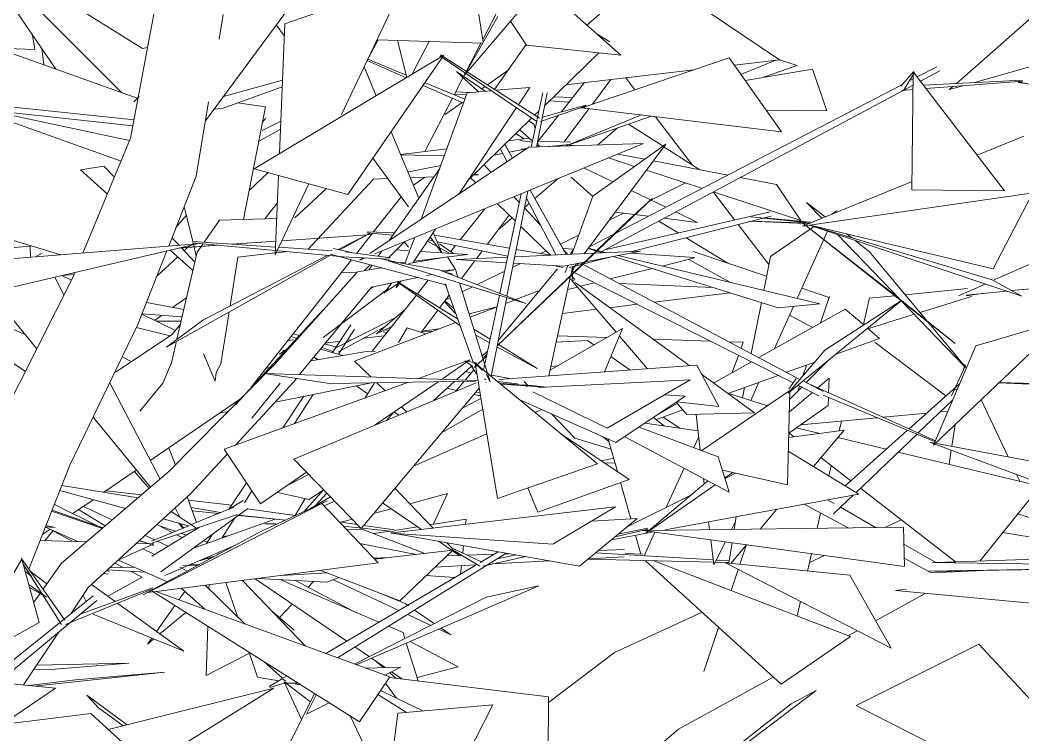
# Model space of a CAD drawing. Header units: millimetres. Extents: x 78096 to 288885, y -20632 to 149556.
# Drawn here: x 252220.1 to 252565.6, y 94054.1 to 94300.4 of the extents above; entities that cross this region are included whole.
import ezdxf

# ---------------------------------------------------------------- set-up
doc = ezdxf.new("R2010")
doc.units = ezdxf.units.MM
doc.layers.add('G-IMPT', color=8, linetype='Continuous', lineweight=9)
doc.layers.add('L-PLNT', color=71, linetype='Continuous', lineweight=9)

# ---------------------------------------------------------------- blocks, each defined once
blk = doc.blocks.new('ZZ-V - Tree Broadleaf 1 - 3dtree rotund SIMPLU-4826059-TOMH A-A')
at = {"layer": 'G-IMPT'}
for p, q in [((26732.3, 94280.49), (26735.47, 94276.36)), ((26742.56, 94267.1), (26755.35, 94250.42)), ((26694.41, 94261.25), (26697.34, 94259.46)), ((26762.45, 94241.16), (26769.82, 94231.55)), ((26743.7, 94231.15), (26750.39, 94227.07)), ((26771.06, 94229.92), (26781.62, 94216.14)), ((26657.46, 94222.15), (26656.03, 94223.85)), ((26753.16, 94225.37), (26767.49, 94216.63)), ((26714.41, 94221.46), (26710.57, 94221.72)), ((26755.51, 94220.69), (26780.83, 94212.1)), ((26859.28, 94210.84), (26886.11, 94222.71)), ((26755.96, 94218.6), (26734.08, 94220.11)), ((26744.84, 94215.64), (26756, 94218.41)), ((26753.87, 94218.02), (26768.44, 94209.98)), ((26634.45, 94213.47), (26639.52, 94213.27)), ((26726.97, 94211.21), (26741.42, 94214.79)), ((26928.1, 94213.3), (26865.25, 94207.16)), ((26712.32, 94207.57), (26715.67, 94208.41)), ((26716.71, 94208.66), (26721.6, 94209.88)), ((26730.04, 94209.58), (26762.36, 94208.27)), ((26792.96, 94207.98), (26802.39, 94204.78)), ((26850.1, 94207.85), (26828.65, 94205.74)), ((26846.93, 94205.38), (26856.11, 94209.44)), ((26863.42, 94206.99), (26849.68, 94205.64)), ((26742.11, 94203.19), (26768.23, 94206.44)), ((26802.53, 94205.18), (26799.46, 94196.03)), ((26816.28, 94204.72), (26814.19, 94195.49)), ((26825.02, 94205.38), (26816.24, 94204.52)), ((26851.47, 94205.18), (26833.73, 94199.64)), ((26855.79, 94206.24), (26849.57, 94205.38)), ((26678.36, 94199.15), (26687.46, 94201.41)), ((26710.51, 94199.26), (26722.26, 94200.72)), ((26726.85, 94201.29), (26736.29, 94202.47)), ((26788.77, 94198.76), (26796.62, 94194.43)), ((26831.74, 94199.02), (26816.12, 94194.15)), ((26662.17, 94193.24), (26667.92, 94193.96)), ((26628.88, 94189.1), (26633.92, 94189.73)), ((26636.4, 94190.04), (26637.8, 94190.21)), ((26641.94, 94190.73), (26649.13, 94191.62)), ((26794.6, 94181.52), (26793.34, 94177.77)), ((26792.17, 94174.26), (26791.58, 94172.51)), ((26806.64, 94162.21), (26805.88, 94158.87)), ((26803.15, 94146.83), (26802.35, 94143.32)), ((26799.46, 94130.54), (26798.26, 94125.28)), ((26821.63, 94125.57), (26827.25, 94128.17)), ((26862.22, 94123.8), (26878.96, 94121.12)), ((26773.79, 94119.39), (26771.6, 94112.85)), ((26796.28, 94116.53), (26794.93, 94110.56)), ((26795.6, 94113.53), (26800.75, 94115.91)), ((26771.01, 94111.1), (26768.59, 94103.87)), ((26818.42, 94093.44), (26835.54, 94102.86)), ((26825.28, 94103.83), (26829.07, 94104.26)), ((26825.28, 94103.83), (26886.77, 94098.04)), ((26792.54, 94100.02), (26791.42, 94095.08)), ((26728.49, 94082.49), (26758.37, 94096.31)), ((26764.33, 94091.15), (26759.22, 94075.9)), ((26809.07, 94088.29), (26812.1, 94089.96)), ((26705.74, 94065.28), (26728.49, 94082.49)), ((26750.47, 94056.02), (26783.15, 94074.01)), ((26730.2, 94038.83), (26750.47, 94056.02))]:
    blk.add_line(p, q, dxfattribs=at)
blk = doc.blocks.new('ZZ-V - Tree Broadleaf 1 - 3dtree rotund SIMPLU-4826034-TOMH A-A')
at = {"layer": 'G-IMPT'}
for p, q in [((26683.18, 94292.75), (26672.34, 94362.52)), ((26642.94, 94340.75), (26587.51, 94265.71)), ((26715.02, 94326.31), (26676.78, 94281.41)), ((26718.96, 94298.66), (26740.14, 94317.1)), ((26785.32, 94286.72), (26740.14, 94317.1)), ((26533.72, 94310.79), (26565.86, 94290.6)), ((26561.73, 94259.74), (26571.51, 94312.24)), ((26614.9, 94299.12), (26656.01, 94313.47)), ((26656.01, 94313.47), (26634.4, 94267.8)), ((26730.61, 94288.32), (26703.3, 94312.55)), ((26527.18, 94306.81), (26558.67, 94275.35)), ((26535.95, 94283.45), (26522.13, 94303.7)), ((26683.04, 94293.7), (26689.11, 94305.44)), ((26876.82, 94305.43), (26846.23, 94278.56)), ((26592.2, 94293.8), (26593.62, 94302.33)), ((26676.78, 94281.41), (26688.21, 94301.65)), ((26692.66, 94300.06), (26698.15, 94291.74)), ((26927.6, 94300.05), (26852.45, 94278.86)), ((26614.72, 94294.79), (26611.88, 94298.7)), ((26614.9, 94299.12), (26613.02, 94254.38)), ((26527.93, 94295.2), (26528.75, 94290.19)), ((26643.75, 94287.56), (26646.98, 94293.6)), ((26646.84, 94293.61), (26646.24, 94292.22)), ((26646.62, 94293.62), (26683.02, 94292.46)), ((26656.86, 94280.57), (26653.68, 94293.39)), ((26664.53, 94293.05), (26658.6, 94281.62)), ((26722.49, 94295.52), (26726.84, 94292.85)), ((26511.75, 94292.09), (26564, 94273.45)), ((26515.58, 94290.72), (26528.75, 94290.19)), ((26567.54, 94290.94), (26565.86, 94290.6)), ((26677.24, 94282.48), (26682.41, 94292.48)), ((26697.99, 94291.98), (26687.15, 94276.45)), ((26730.61, 94288.32), (26698.15, 94291.74)), ((26604.3, 94249.17), (26669.69, 94288.24)), ((26636.6, 94240.32), (26669.69, 94288.24)), ((26643.22, 94286.45), (26656.7, 94280.48)), ((26643.43, 94286.89), (26656.64, 94281.46)), ((26668.3, 94288.09), (26701.71, 94265.46)), ((26668.51, 94288.37), (26702.63, 94266.56)), ((26723.01, 94289.12), (26704.39, 94270.97)), ((26717.14, 94270.14), (26767.98, 94287.4)), ((26785.97, 94261.92), (26767.98, 94287.4)), ((26785.32, 94286.72), (26769.75, 94284.89)), ((26772.03, 94281.66), (26784.07, 94286.57)), ((26791.4, 94284.69), (26785.32, 94286.68)), ((26642.18, 94284.23), (26646.33, 94274.29)), ((26683.89, 94275.87), (26673.95, 94282.61)), ((26681.53, 94275.67), (26673.95, 94282.61)), ((26684.63, 94278.07), (26691.85, 94283.17)), ((26755.73, 94283.24), (26711.67, 94278.07)), ((26773.49, 94279.6), (26796.65, 94283.52)), ((26791.4, 94284.69), (26779.79, 94280.67)), ((26801.56, 94269.17), (26796.65, 94283.52)), ((26831.59, 94282.7), (26827.07, 94277.58)), ((26830.94, 94241.88), (26831.39, 94282.53)), ((26862.88, 94241.5), (26831.39, 94282.53)), ((26839.5, 94284.32), (26832.72, 94280.81)), ((26840.53, 94282.87), (26833.86, 94279.31)), ((26593.68, 94274.07), (26614.08, 94279.68)), ((26673.2, 94274.66), (26676.23, 94280.52)), ((26676.44, 94280.92), (26677.07, 94282.15)), ((26727.19, 94279.89), (26720.81, 94271.38)), ((26831.81, 94282.34), (26828, 94276.16)), ((26831.36, 94280.11), (26830, 94279.4)), ((26869.02, 94279.67), (26834.87, 94278)), ((26869.1, 94279.3), (26835.81, 94276.78)), ((26867.57, 94279.07), (26946.66, 94262.54)), ((26593.29, 94269.96), (26613.99, 94277.36)), ((26662.54, 94277.89), (26676.39, 94271.77)), ((26663.16, 94278.78), (26676.89, 94273.14)), ((26678.44, 94275.41), (26673.71, 94275.64)), ((26677.69, 94275.34), (26686.06, 94276.06)), ((26682.69, 94276.69), (26683.88, 94277.54)), ((26687.56, 94276.19), (26699.31, 94277.2)), ((26699.31, 94277.2), (26695.32, 94271.23)), ((26718.09, 94278.83), (26710.15, 94268.78)), ((26831.34, 94277.96), (26724.05, 94220.65)), ((26827.41, 94278.06), (26728.89, 94226.98)), ((26831.32, 94276.44), (26827.45, 94276.14)), ((26848.46, 94277.74), (26843.81, 94276.42)), ((26845, 94277.47), (26843.81, 94276.42)), ((26867.53, 94278.84), (26870.82, 94278.36)), ((26564.62, 94274.06), (26562.78, 94272.25)), ((26584.32, 94246.58), (26588.6, 94272.24)), ((26677.69, 94275.34), (26661.82, 94231.76)), ((26663.08, 94255.08), (26672.58, 94273.45)), ((26677.42, 94274.61), (26673.32, 94274.9)), ((26705.25, 94275.29), (26701.55, 94256.62)), ((26703.73, 94275.37), (26701.8, 94266.32)), ((26712.78, 94272.11), (26706.05, 94272.59)), ((26714, 94273.66), (26707.47, 94273.98)), ((26520.18, 94270.49), (26562.89, 94265.98)), ((26590.42, 94269.65), (26593.29, 94269.96)), ((26598.6, 94271.86), (26608.17, 94270.49)), ((26600.57, 94231.72), (26608.17, 94270.49)), ((26670.13, 94267.8), (26675.99, 94271.94)), ((26694.66, 94270.23), (26674.76, 94240.39)), ((26702.37, 94269.01), (26701.13, 94267.8)), ((26718.72, 94270.83), (26702.96, 94265.41)), ((26718.55, 94271.12), (26703.6, 94266.96)), ((26719.65, 94269.84), (26711.07, 94258.41)), ((26717.06, 94270.04), (26718.32, 94270.25)), ((26785.97, 94261.92), (26717.14, 94270.14)), ((26801.56, 94269.17), (26780.7, 94269.38)), ((26613.49, 94265.54), (26607, 94262.31)), ((26608.28, 94266.6), (26607.13, 94265.19)), ((26699.95, 94266.65), (26678.01, 94245.26)), ((26700.81, 94264.43), (26698.96, 94265.68)), ((26701.77, 94266.16), (26699.72, 94256.56)), ((26709.32, 94267.73), (26702.17, 94258.7)), ((26711.8, 94257.08), (26737.76, 94267.68)), ((26741.16, 94267.27), (26711.8, 94257.08)), ((26613.37, 94262.78), (26605.82, 94258.51)), ((26651.5, 94261.9), (26661.05, 94239.04)), ((26700.16, 94258.63), (26695.81, 94262.61)), ((26700.81, 94264.43), (26701.08, 94262.96)), ((26729.5, 94263.22), (26722.59, 94257.33)), ((26733.23, 94264.52), (26745.16, 94256.92)), ((26545.3, 94220.11), (26561.73, 94259.74)), ((26699.02, 94259.67), (26691.85, 94258.76)), ((26700.1, 94258.33), (26695.81, 94258.9)), ((26701.93, 94258.52), (26702.27, 94256.7)), ((26701.96, 94258.7), (26713.39, 94258.33)), ((26869.5, 94260.39), (26853.41, 94253.85)), ((26698.94, 94256.54), (26644.12, 94219.94)), ((26738.41, 94257.86), (26645.9, 94219.79)), ((26670.67, 94256.05), (26654.8, 94254.02)), ((26689.1, 94256.08), (26691.48, 94251.55)), ((26690.64, 94257.57), (26693.3, 94252.77)), ((26690.65, 94257.58), (26693.32, 94252.79)), ((26690.66, 94257.59), (26693.32, 94252.79)), ((26698.13, 94256), (26692.18, 94254.84)), ((26698.31, 94256.12), (26696.37, 94255.93)), ((26698.94, 94256.54), (26738.41, 94257.86)), ((26702.79, 94257.29), (26701.62, 94256.99)), ((26712.93, 94257.55), (26704.52, 94256.72)), ((26713.61, 94257.03), (26712.22, 94257.48)), ((26714.73, 94257.07), (26712.98, 94257.4)), ((26746.09, 94257.58), (26718.03, 94219.87)), ((26746.09, 94257.58), (26720.98, 94239.71)), ((26745.45, 94256.73), (26757.85, 94248.83)), ((26657.46, 94235.98), (26645.22, 94252.81)), ((26654.83, 94253.93), (26669.77, 94253.59)), ((26689.97, 94254.42), (26686.76, 94253.8)), ((26735.38, 94249.96), (26726.34, 94252.89)), ((26738.88, 94252.45), (26729.58, 94254.23)), ((26767.48, 94246.99), (26741.85, 94251.88)), ((26552.54, 94250.1), (26544.45, 94248.73)), ((26553.73, 94240.44), (26544.45, 94248.73)), ((26552.54, 94250.1), (26556.15, 94246.28)), ((26604.3, 94249.17), (26636.6, 94240.32)), ((26668.21, 94249.3), (26650.86, 94224.44)), ((26668.56, 94250.27), (26657.46, 94248.12)), ((26683.46, 94250.58), (26685.98, 94247.88)), ((26727.9, 94244.63), (26717.9, 94249.42)), ((26758.37, 94242.5), (26739.44, 94248.64)), ((26574.84, 94222.5), (26584.32, 94246.58)), ((26612.7, 94246.87), (26611.55, 94219.48)), ((26622.89, 94221.49), (26645.38, 94245.56)), ((26645.38, 94245.56), (26650.35, 94245.76)), ((26658.12, 94246.07), (26666.18, 94246.39)), ((26659.18, 94243.52), (26663.14, 94246.27)), ((26678.83, 94246.07), (26680.64, 94244.32)), ((26679.72, 94246.93), (26681.54, 94247.01)), ((26680.19, 94247.4), (26681.54, 94247.01)), ((26709.07, 94245.79), (26701.04, 94238.93)), ((26713.56, 94246.28), (26720.94, 94239.59)), ((26784.27, 94243.78), (26771.8, 94246.16)), ((26830.97, 94244.72), (26793.21, 94229.36)), ((26463.67, 94241.97), (26537.72, 94219.5)), ((26623.15, 94244), (26611.55, 94219.48)), ((26618.27, 94232.21), (26629.24, 94242.33)), ((26698.55, 94241.46), (26691.39, 94205.25)), ((26699.4, 94241.81), (26711.75, 94219.59)), ((26699.42, 94241.81), (26711.76, 94219.59)), ((26699.43, 94241.82), (26711.4, 94220.32)), ((26746.11, 94235.91), (26734.2, 94241.61)), ((26752.95, 94244.26), (26740.92, 94238.39)), ((26792.7, 94231.36), (26762.46, 94241.17)), ((26792.7, 94231.36), (26784.27, 94243.78)), ((26830.94, 94241.88), (26862.88, 94241.5)), ((26858.87, 94214.69), (26873.4, 94242.48)), ((26645.4, 94227.38), (26654.91, 94239.48)), ((26741.4, 94238.87), (26687.99, 94188.12)), ((26696.3, 94240.53), (26688.98, 94206.19)), ((26693.81, 94239.51), (26695.66, 94237.52)), ((26698.07, 94239.01), (26708.35, 94219.43)), ((26713.77, 94219.68), (26720.98, 94239.71)), ((26741.4, 94238.87), (26733.4, 94231.58)), ((26872.06, 94240.8), (26793.21, 94229.36)), ((26794.6, 94237.58), (26799.9, 94232.08)), ((26794.6, 94237.58), (26801.03, 94232.54)), ((26580.21, 94236.14), (26583.12, 94224.07)), ((26607.91, 94231.93), (26612.3, 94237.42)), ((26683.71, 94235.35), (26675.29, 94224.7)), ((26688.05, 94237.14), (26694.29, 94231.09)), ((26697.4, 94235.66), (26702.93, 94229.75)), ((26699.02, 94237.2), (26697.44, 94235.86)), ((26782.07, 94234.37), (26725.16, 94221.25)), ((26739.99, 94232.79), (26728.69, 94234.19)), ((26757, 94230.68), (26749.53, 94234.26)), ((26803.31, 94233.47), (26805.11, 94234.7)), ((26580.92, 94233.22), (26577.35, 94228.87)), ((26592.35, 94231.5), (26587.01, 94223.81)), ((26592.35, 94231.5), (26612.08, 94232.04)), ((26692.14, 94233.18), (26684.57, 94223.1)), ((26688.01, 94188.17), (26733.4, 94231.58)), ((26693.15, 94232.2), (26688.27, 94228.03)), ((26731.58, 94233.83), (26726.62, 94231.41)), ((26782.47, 94232.82), (26734.47, 94220.63)), ((26757, 94230.68), (26745.5, 94232.11)), ((26794.31, 94230.29), (26774.73, 94231.13)), ((26795.83, 94230.42), (26774.78, 94231.13)), ((26794.46, 94230.66), (26775.37, 94232.62)), ((26775.85, 94231.13), (26795.83, 94230.42)), ((26780.03, 94232.2), (26795.97, 94230.77)), ((26643.24, 94227.48), (26652.7, 94227.06)), ((26666.74, 94228.37), (26659.03, 94216.81)), ((26665.98, 94227.24), (26668.93, 94220.19)), ((26696.14, 94229.3), (26706.42, 94219.34)), ((26782.18, 94218.95), (26797.36, 94229.38)), ((26791.37, 94204.48), (26801.88, 94227.61)), ((26824.5, 94206.04), (26793.31, 94230.4)), ((26845.87, 94188.94), (26793.31, 94230.4)), ((26795.8, 94230.42), (26794.53, 94230.46)), ((26795.61, 94229.71), (26868.75, 94205.2)), ((26858.55, 94210.93), (26795.75, 94229.73)), ((26858.87, 94214.69), (26795.85, 94229.74)), ((26575.96, 94225.35), (26578.39, 94222.79)), ((26583.11, 94224.07), (26611.66, 94222.17)), ((26596.6, 94223.17), (26611.75, 94224.23)), ((26596.92, 94223.15), (26611.75, 94224.2)), ((26613.85, 94224.35), (26644.88, 94226.54)), ((26613.86, 94224.37), (26644.88, 94226.54)), ((26633.26, 94221.29), (26644.27, 94227.02)), ((26643.23, 94226.42), (26633.84, 94221.17)), ((26639.61, 94220.03), (26645.05, 94226.95)), ((26643.15, 94227.12), (26652.1, 94226.22)), ((26656.23, 94224.05), (26650.55, 94218.51)), ((26659.51, 94225.39), (26656.24, 94216.42)), ((26671.76, 94219.97), (26663.98, 94224.24)), ((26664.26, 94224.65), (26665.94, 94224.31)), ((26668.93, 94220.19), (26664.94, 94225.68)), ((26666.4, 94226.24), (26692.3, 94221.76)), ((26667.33, 94224.02), (26691.71, 94219)), ((26716.16, 94226.31), (26709.76, 94223.19)), ((26728.25, 94226.65), (26719.82, 94222.28)), ((26805.32, 94226.46), (26826.62, 94204.34)), ((26808.44, 94226.74), (26810.11, 94225.43)), ((26811.4, 94224.42), (26816.3, 94220.58)), ((26527.13, 94222.52), (26448.38, 94216.14)), ((26498.86, 94216.36), (26584.65, 94223.29)), ((26508.59, 94205.47), (26584.65, 94223.29)), ((26527.13, 94222.52), (26527.22, 94218.65)), ((26564.13, 94195.29), (26574.19, 94220.84)), ((26583.2, 94214.13), (26575.37, 94221.12)), ((26577.68, 94190.41), (26584.67, 94220.44)), ((26578.49, 94221.85), (26591.95, 94222.8)), ((26578.86, 94221.93), (26591.65, 94222.83)), ((26579.13, 94222), (26583.87, 94217)), ((26582.95, 94223.64), (26635.09, 94218.79)), ((26583.23, 94223.62), (26584.34, 94219.03)), ((26586.67, 94223.32), (26584.67, 94220.44)), ((26611.89, 94220.21), (26614.92, 94220.56)), ((26612.79, 94222.1), (26631.11, 94220.88)), ((26631.59, 94221.65), (26638.26, 94220.23)), ((26635.73, 94220.57), (26651.1, 94218.43)), ((26648.32, 94220.79), (26647.06, 94218.99)), ((26657.46, 94220.91), (26653.29, 94221.18)), ((26677.83, 94219.58), (26661.58, 94220.64)), ((26668.17, 94223.28), (26673.14, 94219.88)), ((26673.71, 94222.71), (26672.06, 94220.62)), ((26682.87, 94220.82), (26680.88, 94218.17)), ((26694.58, 94221.37), (26706.34, 94219.34)), ((26704.9, 94220.82), (26703.04, 94219.91)), ((26710.88, 94221.24), (26712.4, 94219.62)), ((26713.26, 94219.99), (26714.36, 94221.31)), ((26718.44, 94217.05), (26737.43, 94220.76)), ((26724.21, 94220.16), (26719.37, 94221.67)), ((26725.73, 94220.23), (26719.42, 94221.74)), ((26737.43, 94220.76), (26721.58, 94220.04)), ((26836.19, 94196.68), (26816.3, 94220.58)), ((26468.79, 94216.99), (26525.45, 94179.33)), ((26531.25, 94220.07), (26528.98, 94218.79)), ((26630.36, 94219.23), (26574.07, 94187.74)), ((26586.64, 94197.03), (26629.45, 94219.31)), ((26595.99, 94201.9), (26598.7, 94218.67)), ((26598.7, 94218.67), (26611.58, 94220.17)), ((26603.28, 94173.88), (26637.85, 94217.79)), ((26630.44, 94219.78), (26670.67, 94208.99)), ((26650.87, 94218), (26634.72, 94218.79)), ((26641.88, 94218.44), (26640.7, 94217.66)), ((26642.53, 94218.41), (26640.7, 94217.66)), ((26648.09, 94218.14), (26655.56, 94216.55)), ((26667.96, 94214.35), (26650.43, 94217.45)), ((26697.93, 94202.71), (26650.43, 94217.45)), ((26656.44, 94216.96), (26654.63, 94216.74)), ((26657.46, 94216.55), (26670.95, 94218.76)), ((26677.83, 94219.58), (26659.37, 94217.32)), ((26670.95, 94218.76), (26673.61, 94214.46)), ((26691.64, 94218.67), (26674, 94217.86)), ((26691.24, 94216.79), (26674, 94217.86)), ((26680.35, 94217.47), (26675.74, 94211.33)), ((26721.32, 94220.02), (26694.06, 94218.78)), ((26710.86, 94215.57), (26718.15, 94216.99)), ((26726.95, 94218.71), (26717.72, 94216.37)), ((26784.87, 94201.26), (26728.11, 94218.94)), ((26799.25, 94202.59), (26729.75, 94219.26)), ((26782.18, 94218.95), (26779.87, 94207.24)), ((26525.51, 94191.88), (26472.03, 94215.98)), ((26541.89, 94211.89), (26542.53, 94213.42)), ((26611.14, 94181.6), (26639.89, 94213.67)), ((26639.89, 94213.67), (26648.16, 94215.03)), ((26644.31, 94216.06), (26642.3, 94214.07)), ((26644.91, 94215.9), (26643.8, 94214.32)), ((26667.96, 94214.35), (26697.93, 94202.71)), ((26668.87, 94214), (26673.61, 94214.46)), ((26669.77, 94213.65), (26673.61, 94214.46)), ((26673.61, 94214.46), (26674.43, 94211.84)), ((26690.61, 94213.85), (26681.14, 94209.23)), ((26688.37, 94190.03), (26708.84, 94214.67)), ((26696.03, 94216.49), (26693.35, 94215.18)), ((26710.86, 94215.57), (26693.64, 94216.64)), ((26707.35, 94215.79), (26710.76, 94215.09)), ((26711.5, 94213.36), (26712.4, 94215.87)), ((26717.42, 94216.29), (26712.78, 94215.11)), ((26713.37, 94212.42), (26713.97, 94215.21)), ((26713.68, 94213.87), (26790.02, 94175.35)), ((26715.29, 94216.18), (26713.73, 94214.09)), ((26713.82, 94210.74), (26714.26, 94214.79)), ((26716.65, 94216.7), (26715.03, 94215.84)), ((26716.61, 94216.69), (26792.34, 94176.59)), ((26517.34, 94163.27), (26541.89, 94211.89)), ((26535.57, 94211.79), (26538.76, 94205.68)), ((26541.34, 94210.8), (26538.07, 94212.38)), ((26538.11, 94212.36), (26542.23, 94212.71)), ((26644.71, 94208.33), (26660.58, 94211.7)), ((26654.8, 94210.47), (26653.2, 94208.08)), ((26654.01, 94210.3), (26653.2, 94208.08)), ((26653.51, 94210.2), (26675.17, 94195.16)), ((26674.37, 94197.41), (26653.71, 94210.24)), ((26664.23, 94210.72), (26660.51, 94206.01)), ((26663.8, 94212.38), (26665.57, 94212.76)), ((26670.5, 94213.36), (26672.74, 94212.89)), ((26705.84, 94177.75), (26713.32, 94212.18)), ((26714.54, 94210.66), (26713.07, 94211.06)), ((26714.78, 94210.99), (26713.38, 94212.48)), ((26713.66, 94210.75), (26729.01, 94192.85)), ((26754.41, 94181.26), (26714.84, 94210.02)), ((26858.55, 94210.93), (26868.75, 94205.2)), ((26513.43, 94206.6), (26529.39, 94187.14)), ((26619.92, 94178.22), (26644.71, 94208.33)), ((26650.62, 94207.85), (26628.09, 94191.04)), ((26645.51, 94208.5), (26644.24, 94207.76)), ((26651.6, 94209.79), (26649.04, 94206.29)), ((26653.74, 94209.51), (26649.29, 94206.64)), ((26670.05, 94209.46), (26679.72, 94182.48)), ((26675.05, 94209.81), (26685.63, 94175.73)), ((26679.5, 94208.43), (26676.01, 94206.72)), ((26694.44, 94204.06), (26702.62, 94207.18)), ((26567.21, 94203.13), (26580.06, 94200.61)), ((26660.17, 94205.58), (26644.92, 94186.3)), ((26671.43, 94205.59), (26668.18, 94201.25)), ((26673.7, 94199.27), (26669.77, 94203.38)), ((26673.09, 94200.98), (26669.98, 94203.65)), ((26671.77, 94204.65), (26670.13, 94203.86)), ((26688.84, 94205.53), (26683.35, 94179.79)), ((26691.29, 94204.77), (26685.93, 94177.67)), ((26690.88, 94202.71), (26694.05, 94203.91)), ((26779.05, 94203.07), (26775.59, 94185.46)), ((26827.29, 94203.76), (26788.25, 94171.83)), ((26827.29, 94203.76), (26800.96, 94186.65)), ((26824.5, 94206.04), (26845.87, 94188.94)), ((26827.5, 94203.43), (26848.95, 94181.16)), ((26592.76, 94181.9), (26595.65, 94199.82)), ((26628.21, 94200.64), (26601.17, 94171.47)), ((26656.4, 94200.82), (26646.39, 94192.27)), ((26667.57, 94200.44), (26661.83, 94192.78)), ((26678.7, 94198.07), (26688, 94201.61)), ((26807.98, 94200.82), (26778.2, 94184.08)), ((26783.43, 94187.02), (26790.12, 94201.74)), ((26784.87, 94201.26), (26799.25, 94202.59)), ((26807.98, 94200.82), (26814.35, 94195.35)), ((26577.17, 94193.47), (26565.61, 94199.06)), ((26579.47, 94198.08), (26565.66, 94199.18)), ((26570.59, 94196.65), (26579.14, 94196.66)), ((26586.64, 94197.03), (26574.07, 94187.74)), ((26652.87, 94197.8), (26632.66, 94187.62)), ((26638.89, 94182.9), (26673.72, 94196.17)), ((26848.98, 94181.33), (26836.46, 94196.36)), ((26883.6, 94197.1), (26838.31, 94153.88)), ((26883.6, 94197.1), (26852.9, 94188.19)), ((26540.79, 94146.98), (26564.13, 94195.29)), ((26563.74, 94194.48), (26575.4, 94191.62)), ((26576.01, 94192.02), (26578.9, 94195.63)), ((26637.65, 94195.37), (26631.32, 94185.8)), ((26638.86, 94193.93), (26633.36, 94185.25)), ((26646.86, 94193.4), (26633.4, 94186.08)), ((26648.69, 94193.39), (26646.39, 94192.27)), ((26649.22, 94194.69), (26647.32, 94193.65)), ((26650.64, 94193.54), (26648.66, 94193.61)), ((26649.97, 94192.69), (26648.75, 94193)), ((26651.69, 94194.86), (26649.09, 94193.59)), ((26653.97, 94189.29), (26656.99, 94194.36)), ((26663.45, 94192.26), (26656.99, 94194.36)), ((26665.49, 94193.04), (26662.1, 94193.15)), ((26685.62, 94190.43), (26679.98, 94193.92)), ((26731.23, 94194.13), (26706.28, 94179.73)), ((26731.23, 94194.13), (26724.99, 94179.13)), ((26815.65, 94194.24), (26819.8, 94190.67)), ((26556.54, 94179.11), (26576.01, 94192.02)), ((26575.8, 94182.34), (26577.42, 94189.29)), ((26617.84, 94190.16), (26615.98, 94190.01)), ((26617.05, 94191.37), (26618.98, 94190.68)), ((26617.78, 94192.3), (26619.87, 94191.65)), ((26685.27, 94189.29), (26680.65, 94191.78)), ((26708.38, 94189.45), (26719.17, 94189.98)), ((26725.79, 94190.99), (26708.84, 94191.57)), ((26719.17, 94189.98), (26721.38, 94188.45)), ((26730.14, 94191.53), (26739.85, 94180.21)), ((26761.41, 94189.78), (26741.77, 94190.45)), ((26772.81, 94189.4), (26767.84, 94189.57)), ((26772.81, 94189.4), (26772.06, 94187.33)), ((26819.8, 94190.67), (26804.49, 94185.11)), ((26818.29, 94189.29), (26842.64, 94170.87)), ((26615.64, 94187.08), (26613.02, 94185.23)), ((26614.26, 94186.68), (26613.96, 94185.27)), ((26623.87, 94183.02), (26642.98, 94186.21)), ((26627.1, 94186.94), (26634.85, 94184.85)), ((26627.63, 94187.58), (26631.56, 94186.17)), ((26628.69, 94188.87), (26632.55, 94187.66)), ((26642.98, 94186.21), (26646.06, 94186.36)), ((26682.89, 94184.57), (26684.73, 94186.25)), ((26701.78, 94180.39), (26687.94, 94187.85)), ((26701.78, 94180.39), (26688.14, 94188.86)), ((26788.25, 94171.83), (26800.96, 94186.65)), ((26838.31, 94153.88), (26852.9, 94188.19)), ((26561.94, 94182.69), (26558.82, 94184.3)), ((26572.76, 94175.33), (26575.8, 94182.34)), ((26586.78, 94185.37), (26590.89, 94175.96)), ((26626.16, 94183.4), (26624.89, 94184.26)), ((26638.89, 94182.9), (26644.51, 94177.41)), ((26678.62, 94183.28), (26660.96, 94176.86)), ((26669.18, 94176.79), (26678.62, 94183.28)), ((26676.87, 94182.97), (26679.67, 94181.04)), ((26678.08, 94182.91), (26679.65, 94182.39)), ((26679.91, 94182.68), (26682.93, 94179.69)), ((26680.73, 94182.41), (26680.02, 94182.17)), ((26680.14, 94180.66), (26684.4, 94184.73)), ((26684.4, 94184.7), (26680.14, 94180.66)), ((26683.14, 94183.74), (26684.55, 94185.44)), ((26727.19, 94184.42), (26733.87, 94179.78)), ((26775.61, 94182.62), (26762.6, 94175.31)), ((26771.17, 94184.86), (26769.01, 94178.91)), ((26797.45, 94182.55), (26787.74, 94179.03)), ((26802.21, 94183.24), (26794.5, 94175.46)), ((26574.91, 94144.8), (26611.14, 94181.6)), ((26591.22, 94178.99), (26590.89, 94175.96)), ((26591.22, 94178.99), (26592.76, 94181.9)), ((26608.45, 94180.44), (26609.67, 94180.65)), ((26673.95, 94176.43), (26679.14, 94181.16)), ((26676.99, 94176.33), (26679.94, 94179.89)), ((26679.01, 94178.76), (26677.11, 94179.31)), ((26678.88, 94181.57), (26680.85, 94178.44)), ((26688.11, 94135.58), (26680.42, 94182.2)), ((26722.58, 94147.5), (26680.42, 94182.2)), ((26680.93, 94182.12), (26680.82, 94181.01)), ((26688.61, 94176.5), (26756.78, 94181.43)), ((26706.56, 94181.03), (26708.89, 94181.24)), ((26764.39, 94167.21), (26756.78, 94181.43)), ((26849.36, 94181.36), (26844.53, 94170.95)), ((26848.79, 94180.13), (26849.04, 94181.74)), ((26849.63, 94180.49), (26849.04, 94181.74)), ((26554.53, 94175.42), (26571.85, 94142.2)), ((26657.46, 94175.59), (26593.99, 94152.54)), ((26597.8, 94153.92), (26617.71, 94175.53)), ((26607.72, 94178.62), (26630.22, 94175.19)), ((26607.72, 94178.62), (26681.31, 94176.19)), ((26611.49, 94168.79), (26644.69, 94175.42)), ((26617.71, 94175.53), (26618.85, 94176.92)), ((26617.92, 94149.09), (26680.83, 94175.45)), ((26630.22, 94175.19), (26680.56, 94175.99)), ((26642.57, 94170.19), (26645.7, 94175.43)), ((26646.03, 94160.87), (26667.72, 94175.79)), ((26646.51, 94175.45), (26649.37, 94172.66)), ((26666.09, 94169.28), (26673.34, 94175.88)), ((26673.81, 94172.51), (26676.65, 94175.93)), ((26683.64, 94176.75), (26684.13, 94176.46)), ((26684.15, 94175.56), (26684.17, 94175.58)), ((26684.28, 94178.42), (26685.63, 94175.73)), ((26693.08, 94176.82), (26686.01, 94178.09)), ((26695.04, 94175.05), (26688.22, 94175.83)), ((26698.57, 94174.42), (26697.34, 94175.89)), ((26754.54, 94176.46), (26702.13, 94173.76)), ((26754.54, 94176.46), (26725.88, 94159.82)), ((26776.67, 94165.09), (26758.44, 94178.34)), ((26784.82, 94177.97), (26767.8, 94171.79)), ((26775.37, 94169.31), (26778.22, 94175.57)), ((26788.51, 94173.22), (26791.09, 94176.87)), ((26793.4, 94176.04), (26800.31, 94172.38)), ((26838.86, 94155.57), (26794.35, 94175.53)), ((26802.37, 94176.98), (26798.47, 94173.68)), ((26802.37, 94176.98), (26802.2, 94172.01)), ((26860.92, 94175.45), (26930.53, 94172.11)), ((26939.02, 94172.87), (26861.02, 94175.55)), ((26572.76, 94175.33), (26564.94, 94165.68)), ((26613.3, 94175.26), (26603.49, 94163.25)), ((26643.43, 94171.62), (26639.41, 94174.36)), ((26641.13, 94125.24), (26681.84, 94173.57)), ((26674.04, 94172.79), (26670.77, 94173.54)), ((26680.57, 94172.06), (26682.08, 94172.13)), ((26698.38, 94174.44), (26688.82, 94175.29)), ((26704.72, 94173.89), (26689.3, 94174.89)), ((26698.39, 94174.13), (26696.59, 94174.68)), ((26699.95, 94174.49), (26697.03, 94174.68)), ((26705.14, 94173.91), (26699.09, 94174.6)), ((26700.29, 94172.31), (26725.88, 94159.82)), ((26758.58, 94152.03), (26788.89, 94172.71)), ((26781.14, 94167.42), (26767.15, 94172)), ((26773.29, 94173.78), (26772.59, 94170.22)), ((26788.03, 94140.28), (26788.89, 94172.71)), ((26796.63, 94172.12), (26788.7, 94165.41)), ((26793.13, 94174.07), (26788.82, 94169.72)), ((26791.59, 94174.56), (26798.81, 94170.91)), ((26847.31, 94175.03), (26829.96, 94159.56)), ((26846.57, 94173.31), (26845.07, 94172.68)), ((26568.49, 94148.64), (26599.87, 94170.15)), ((26600.68, 94170.94), (26597.8, 94167.83)), ((26621.37, 94170.76), (26614.17, 94159.87)), ((26624.58, 94171.4), (26618.19, 94161.33)), ((26676.13, 94166.79), (26682.43, 94170)), ((26682.29, 94170.9), (26680.03, 94171.41)), ((26728.96, 94154.82), (26695.62, 94169.69)), ((26728.96, 94154.82), (26752.82, 94170.76)), ((26752.82, 94170.76), (26745.54, 94171.23)), ((26749.72, 94168.69), (26753.37, 94164.44)), ((26764.39, 94167.21), (26749.95, 94168.84)), ((26838.65, 94155.16), (26800.38, 94171.1)), ((26802.15, 94170.37), (26802.05, 94167.58)), ((26844.94, 94169.46), (26833.12, 94158.14)), ((26864.1, 94149.9), (26854.78, 94169.59)), ((26592.27, 94164.95), (26595.35, 94165.56)), ((26652.29, 94165.18), (26649.85, 94162.47)), ((26654.18, 94164.29), (26652.58, 94165.38)), ((26655.07, 94167.09), (26656.81, 94165.39)), ((26683.04, 94166.32), (26668.83, 94158.13)), ((26703.35, 94166.24), (26701.05, 94165.22)), ((26751.99, 94166.05), (26742.87, 94162.74)), ((26750.08, 94168.27), (26743.82, 94164.75)), ((26776.67, 94165.09), (26753.37, 94164.44)), ((26802.05, 94167.58), (26788.51, 94158.08)), ((26840.71, 94165.42), (26843.32, 94165.66)), ((26548.77, 94163.51), (26568.56, 94139.39)), ((26714.81, 94156.29), (26706.74, 94164.73)), ((26741.93, 94163.48), (26745.66, 94160.52)), ((26745.17, 94163.57), (26751, 94159.74)), ((26758, 94152.25), (26756.56, 94164.53)), ((26792.5, 94160.88), (26818.95, 94163.37)), ((26821.03, 94163.56), (26836.03, 94164.97)), ((26764.2, 94149.93), (26736.93, 94160.14)), ((26757.23, 94158.83), (26738.95, 94161.49)), ((26788.47, 94156.59), (26807.61, 94159.09)), ((26790.25, 94156.82), (26788.57, 94158.12)), ((26791.14, 94159.93), (26799.21, 94157.99)), ((26807.61, 94159.09), (26796.96, 94146.59)), ((26829.36, 94159.03), (26807.94, 94139.93)), ((26844.71, 94153.53), (26845.87, 94161.09)), ((26684.44, 94157.85), (26659.15, 94146.63)), ((26733.53, 94142.07), (26709.87, 94157.97)), ((26727.28, 94152.58), (26714.81, 94156.29)), ((26726.59, 94155.04), (26724.56, 94156.78)), ((26726.32, 94156), (26729.48, 94144.79)), ((26731.95, 94156.81), (26768.01, 94137.73)), ((26757.47, 94156.79), (26755.77, 94153.09)), ((26805.41, 94156.51), (26822.06, 94152.52)), ((26832.69, 94157.73), (26811.71, 94137.64)), ((26838.54, 94154.41), (26837.06, 94154.96)), ((26838.65, 94154.66), (26837.06, 94154.96)), ((26574.92, 94153.05), (26577.13, 94147.07)), ((26606.45, 94133.66), (26593.99, 94152.54)), ((26812.61, 94137.09), (26788.34, 94151.82)), ((26826.21, 94151.52), (26875.09, 94139.82)), ((26916.24, 94125.5), (26838.63, 94154.37)), ((26926.1, 94138.3), (26839.35, 94154.53)), ((26843.76, 94147.32), (26844.5, 94152.19)), ((26582.47, 94137.29), (26595.05, 94150.94)), ((26617.92, 94149.09), (26641.13, 94125.24)), ((26723.92, 94148.53), (26728.16, 94149.46)), ((26725.16, 94147.7), (26728.62, 94147.85)), ((26764.2, 94149.93), (26768.01, 94137.73)), ((26809.86, 94141.64), (26799.54, 94149.63)), ((26526.61, 94111.23), (26540.79, 94146.98)), ((26537.87, 94113.21), (26574.91, 94144.8)), ((26552.5, 94137.68), (26563.67, 94145.34)), ((26563.02, 94144.89), (26568.08, 94138.98)), ((26606.45, 94133.66), (26622.32, 94144.57)), ((26688.11, 94135.58), (26722.58, 94147.5)), ((26752.48, 94145.95), (26746.29, 94132.48)), ((26765.64, 94145.32), (26788.03, 94140.28)), ((26769.17, 94144.52), (26766.48, 94142.63)), ((26770.16, 94144.3), (26766.52, 94142.49)), ((26601.65, 94140.94), (26595.7, 94131.94)), ((26623.01, 94143.86), (26616.06, 94140.26)), ((26733.53, 94142.07), (26702.07, 94130.86)), ((26730.55, 94141.01), (26734.07, 94128.53)), ((26760.62, 94141.64), (26739.25, 94123.54)), ((26759.37, 94140.57), (26759.15, 94142.42)), ((26868.08, 94141.5), (26866.97, 94143.83)), ((26559.95, 94132.05), (26537.33, 94138.27)), ((26564.34, 94135.79), (26538.02, 94140)), ((26603.49, 94138.15), (26600.91, 94134.09)), ((26623.24, 94135.2), (26612.28, 94137.66)), ((26628.22, 94138.48), (26621.56, 94131.1)), ((26623.24, 94135.2), (26628.23, 94138.49)), ((26629.3, 94137.4), (26625.44, 94133.08)), ((26652.81, 94139.11), (26665.92, 94125.31)), ((26698.55, 94139.19), (26702.07, 94130.86)), ((26763.15, 94140.3), (26740.73, 94124.58)), ((26845.92, 94113.72), (26813.19, 94139.06)), ((26854.35, 94114), (26875.09, 94139.82)), ((26541.78, 94130.34), (26548.77, 94135.12)), ((26547.1, 94104.83), (26582.47, 94137.29)), ((26581.19, 94136.11), (26584.45, 94127.29)), ((26600.48, 94134.8), (26595.45, 94131.74)), ((26629.45, 94134.73), (26606.6, 94124.22)), ((26618.39, 94129.64), (26621.88, 94135.5)), ((26630.6, 94136.06), (26623.71, 94132.09)), ((26629.45, 94134.73), (26627.61, 94133.79)), ((26632.03, 94134.59), (26628.38, 94132.97)), ((26661.9, 94124.84), (26648.53, 94134.03)), ((26657.91, 94133.75), (26670.86, 94137.25)), ((26666.02, 94126.62), (26670.86, 94137.25)), ((26754.76, 94136.68), (26732.78, 94125.8)), ((26812.61, 94137.09), (26745.89, 94124.75)), ((26801.86, 94135.11), (26804.14, 94133.78)), ((26810.79, 94136.76), (26803.96, 94130.21)), ((26552, 94125.26), (26534.5, 94131.12)), ((26534.66, 94131.51), (26552.18, 94125.42)), ((26535.45, 94133.5), (26550.32, 94126.07)), ((26545.43, 94132.84), (26555.4, 94128.16)), ((26627.57, 94133.82), (26567.61, 94103.14)), ((26602.09, 94132.13), (26572.16, 94110.24)), ((26575.67, 94131.05), (26584.47, 94125.31)), ((26577.02, 94132.29), (26578.69, 94129.08)), ((26582.6, 94126.53), (26597.25, 94132.58)), ((26618.37, 94129.63), (26601.88, 94131.98)), ((26627.57, 94133.82), (26647.02, 94113.32)), ((26645.46, 94130.38), (26651.47, 94132.01)), ((26728.81, 94132.71), (26652.84, 94123.78)), ((26707.18, 94119.77), (26728.81, 94132.71)), ((26784.43, 94131.88), (26778.59, 94125.03)), ((26793.77, 94133.61), (26808.93, 94125.41)), ((26806.35, 94132.5), (26818.36, 94125.53)), ((26569.24, 94120.25), (26598.17, 94129.89)), ((26581.57, 94126.11), (26572.89, 94128.5)), ((26578.31, 94127), (26579.73, 94125.35)), ((26611.56, 94128.42), (26583.43, 94118.48)), ((26597.58, 94128.83), (26593.2, 94121.93)), ((26615.05, 94128.11), (26597.77, 94129.94)), ((26639.83, 94126.58), (26633.6, 94127.46)), ((26634.31, 94127.36), (26638.07, 94128.38)), ((26664.85, 94126.44), (26677.32, 94128.37)), ((26677.15, 94126.63), (26677.32, 94128.37)), ((26716.39, 94112.25), (26736.24, 94128.66)), ((26736.24, 94128.66), (26720.51, 94127.74)), ((26761.21, 94124.8), (26760.89, 94127.53)), ((26770.12, 94127.56), (26768.79, 94124.9)), ((26770.39, 94129.29), (26769.71, 94124.91)), ((26874.49, 94127.93), (26867.37, 94130.21)), ((26531.35, 94123.19), (26533.96, 94124.97)), ((26534.89, 94124.37), (26532.21, 94120.98)), ((26532.35, 94125.7), (26543.52, 94120.67)), ((26532.37, 94125.75), (26535.77, 94125.52)), ((26532.55, 94126.21), (26535.77, 94125.52)), ((26534.89, 94124.37), (26541.68, 94120.85)), ((26568.89, 94120.87), (26581.97, 94126.27)), ((26585.41, 94125.64), (26568.98, 94115.64)), ((26606.6, 94124.22), (26569.1, 94104.05)), ((26570.76, 94126.54), (26576.06, 94123.83)), ((26578.95, 94126.72), (26579.99, 94125.45)), ((26611.73, 94126.78), (26607.95, 94126.79)), ((26652.35, 94124.16), (26634.99, 94125.99)), ((26635.99, 94124.95), (26642.02, 94124.73)), ((26652.64, 94124.75), (26642, 94126.27)), ((26663.13, 94116.61), (26642.02, 94124.73)), ((26645.39, 94123.43), (26651.12, 94124.32)), ((26652.88, 94123.79), (26651.33, 94123.7)), ((26716.39, 94112.25), (26651.33, 94123.7)), ((26707.18, 94119.77), (26651.52, 94123.62)), ((26652.69, 94124.56), (26660.54, 94125.77)), ((26741.88, 94124.01), (26727.38, 94121.33)), ((26740.08, 94124.94), (26728.66, 94122.39)), ((26739.96, 94125.3), (26729.64, 94123.2)), ((26740.43, 94124.54), (26738.25, 94124.51)), ((26738.25, 94124.51), (26828.33, 94112.12)), ((26742.37, 94123.95), (26738.63, 94115.82)), ((26828.06, 94125.66), (26740.65, 94124.54)), ((26828.06, 94125.66), (26828.33, 94112.12)), ((26530.5, 94121.03), (26546.52, 94120.59)), ((26563.75, 94120.11), (26569.67, 94119.94)), ((26567.72, 94120), (26564.72, 94121)), ((26564.77, 94121.05), (26569.67, 94119.35)), ((26566.73, 94122.84), (26569.97, 94121.32)), ((26570.99, 94120.84), (26574.67, 94119.11)), ((26577.61, 94123.04), (26579.53, 94122.06)), ((26589.96, 94123.26), (26587.83, 94120.04)), ((26595.21, 94122.64), (26593.53, 94122.45)), ((26674.78, 94115.99), (26667.78, 94120.8)), ((26670.7, 94120.29), (26672.59, 94118.3)), ((26735.67, 94122.87), (26737.5, 94116.38)), ((26762.64, 94112.63), (26761.62, 94121.3)), ((26766.64, 94120.61), (26762.64, 94112.63)), ((26768.98, 94120.28), (26767.88, 94113.22)), ((26557.38, 94114.26), (26569.67, 94119.94)), ((26565.98, 94118.24), (26569.97, 94116.25)), ((26599.3, 94119.36), (26569.2, 94104.01)), ((26597.27, 94119.2), (26573.52, 94109.02)), ((26592.82, 94116.81), (26591.5, 94116.29)), ((26660.13, 94116.26), (26640.64, 94120.04)), ((26672.72, 94117.72), (26645.79, 94114.61)), ((26654.44, 94100.28), (26672.72, 94117.72)), ((26672.3, 94118.11), (26682.01, 94112.21)), ((26672.52, 94118.47), (26682.9, 94113.66)), ((26673.4, 94117.44), (26674.78, 94115.99)), ((26676.14, 94116.79), (26676.39, 94119.29)), ((26688.41, 94117.17), (26682.13, 94113.47)), ((26762.43, 94114.4), (26721.92, 94116.82)), ((26731.89, 94118.01), (26722.96, 94117.68)), ((26773.96, 94119.6), (26768.48, 94113.16)), ((26828.18, 94119.84), (26839.12, 94113.49)), ((26839.12, 94113.49), (27005.65, 94119.08)), ((26524.2, 94114.61), (26502.16, 94077.14)), ((26523.97, 94114.97), (26539.02, 94093.63)), ((26530.18, 94092.84), (26524.2, 94114.61)), ((26524.59, 94113.2), (26537.94, 94092.08)), ((26531.43, 94104.13), (26537.87, 94113.21)), ((26557.56, 94114.35), (26574.27, 94106.83)), ((26647.02, 94113.32), (26569.73, 94103.41)), ((26585.41, 94114.07), (26590.68, 94115.65)), ((26588.9, 94114.7), (26587.21, 94114.89)), ((26589.44, 94115.73), (26587.44, 94114.97)), ((26588.14, 94114.93), (26588.75, 94114.93)), ((26589.69, 94115.06), (26588.95, 94115.07)), ((26690.99, 94116.59), (26632.97, 94080.65)), ((26645.44, 94114.98), (26650.65, 94115.17)), ((26648.35, 94114.9), (26645.61, 94114.8)), ((26675.89, 94115.93), (26670.64, 94115.73)), ((26687.01, 94116.34), (26677.84, 94116)), ((26697.87, 94115.51), (26683.13, 94112.21)), ((26686.47, 94112.98), (26706.18, 94114.04)), ((26694.62, 94116.08), (26688, 94114.73)), ((26692.06, 94116.53), (26690.82, 94116.48)), ((26762.52, 94113.61), (26719.3, 94114.65)), ((26719.43, 94114.76), (26731.8, 94115.43)), ((26732.08, 94116.58), (26738.22, 94116.36)), ((26785.86, 94071.55), (26739.03, 94114.17)), ((26809.82, 94088), (26742.03, 94114.1)), ((26767.74, 94113.48), (26762.89, 94113.6)), ((26767.96, 94114.07), (26763.49, 94114.33)), ((26809.55, 94109.12), (26766.65, 94113.34)), ((26823.79, 94083.94), (26766.65, 94113.34)), ((26828.28, 94114.95), (26837.59, 94109.92)), ((26884.57, 94112.81), (26837.91, 94113.51)), ((26527.27, 94108.96), (26525.32, 94110.53)), ((26526.21, 94110.79), (26527.58, 94108.71)), ((26527.15, 94110.47), (26532.89, 94106.18)), ((26553.95, 94109.46), (26552.47, 94109.75)), ((26554.36, 94110.41), (26553.42, 94110.79)), ((26566.79, 94110.19), (26553.75, 94110.93)), ((26554.5, 94111.62), (26562.93, 94111.93)), ((26556.54, 94113.15), (26559.15, 94111.79)), ((26561.68, 94110.48), (26565.64, 94108.43)), ((26578.72, 94111.88), (26580.9, 94110.79)), ((26584.9, 94112.54), (26579.75, 94112.35)), ((26581.96, 94112.64), (26585.29, 94112.76)), ((26613.76, 94109.05), (26629.54, 94109.9)), ((26654.44, 94100.28), (26627.27, 94110.78)), ((26680.45, 94112.47), (26628.98, 94082.12)), ((26666.63, 94111.91), (26680.79, 94112.67)), ((26675.39, 94109.49), (26675.69, 94112.4)), ((26836.74, 94110.48), (26885.19, 94111.33)), ((26879.27, 94111.16), (26836.74, 94110.48)), ((26837.59, 94109.92), (26858.23, 94110.8)), ((26885.19, 94111.33), (26839.01, 94110.41)), ((26553.83, 94101.9), (26565.64, 94108.43)), ((26598.49, 94094.87), (26594.58, 94106.59)), ((26621.94, 94084.7), (26600.28, 94107.32)), ((26636.16, 94086.35), (26604.59, 94107.88)), ((26629.36, 94106.67), (26605.62, 94108.01)), ((26613.18, 94107.58), (26647.28, 94092.91)), ((26618.48, 94107.29), (26638.37, 94096.74)), ((26629.36, 94106.67), (26633.6, 94108.33)), ((26631.61, 94107.56), (26654.16, 94096.97)), ((26673.34, 94108.28), (26663.59, 94109)), ((26809.55, 94109.12), (26823.79, 94083.94)), ((26526.61, 94105.86), (26532.71, 94101.57)), ((26526.89, 94104.82), (26532.71, 94101.57)), ((26528.29, 94099.71), (26530.85, 94103.3)), ((26569.39, 94104.36), (26539.3, 94092.08)), ((26541.07, 94095.76), (26547.1, 94104.83)), ((26569.21, 94104.74), (26544.63, 94095.84)), ((26556.35, 94100.08), (26548.28, 94105.91)), ((26568.74, 94103.86), (26566.04, 94102.4)), ((26568.81, 94103.81), (26566.04, 94102.4)), ((26569.5, 94103.38), (26567.61, 94103.14)), ((26569.18, 94103.58), (26640.55, 94058.56)), ((26650.99, 94074.05), (26570.56, 94103.51)), ((26578.36, 94100.66), (26580.38, 94103.51)), ((26579.14, 94104.62), (26587.28, 94097.39)), ((26587.45, 94105.68), (26601.08, 94092.34)), ((26588.71, 94104.45), (26588.76, 94105.85)), ((26702.41, 94105.4), (26639.45, 94078.28)), ((26656.32, 94099.31), (26645.88, 94103.59)), ((26702.41, 94105.4), (26684.22, 94101.56)), ((26548.81, 94101.97), (26447.02, 94020.26)), ((26550.07, 94100.35), (26449.52, 94017)), ((26545.33, 94102.16), (26546.44, 94100.06)), ((26580.07, 94082.95), (26557.28, 94099.41)), ((26638.9, 94078.48), (26684.22, 94101.56)), ((26570.64, 94089.76), (26576.96, 94098.67)), ((26571.83, 94088.9), (26580.75, 94096.28)), ((26618.07, 94090.17), (26610.04, 94097.12)), ((26656.32, 94099.31), (26657.46, 94098.53)), ((26659.54, 94097.11), (26666.35, 94092.46)), ((26530.18, 94092.84), (26502.16, 94077.14)), ((26580.07, 94082.95), (26548.78, 94095.64)), ((26657.46, 94095.43), (26665.12, 94091.83)), ((26524.83, 94071.29), (26536.85, 94089.39)), ((26587.74, 94074.56), (26588.29, 94091.52)), ((26650.52, 94091.52), (26655.59, 94089.33)), ((26656.22, 94087.3), (26655.59, 94089.33)), ((26667.89, 94090.53), (26672.04, 94088.58)), ((26668.68, 94090.87), (26672.04, 94088.58)), ((26567.5, 94085.33), (26569, 94087.44)), ((26567.5, 94085.33), (26569.71, 94087.15)), ((26660.76, 94072.7), (26656.71, 94085.72)), ((26658.07, 94086.3), (26674.6, 94077.54)), ((26809.82, 94088), (26785.86, 94071.55)), ((26602.69, 94082.26), (26587.74, 94074.56)), ((26605.45, 94074), (26602.62, 94082.48)), ((26643.94, 94081.05), (26639.02, 94084.4)), ((26853.93, 94085.35), (26811.76, 94064.26)), ((26853.93, 94085.35), (26929.51, 94004.15)), ((26561.09, 94078.86), (26529.4, 94078.17)), ((26561.09, 94078.86), (26532.9, 94076.56)), ((26607.61, 94079.34), (26614.05, 94073.62)), ((26649.46, 94077.28), (26644.69, 94080.54)), ((26648.86, 94077.27), (26646.33, 94079.41)), ((26532.9, 94076.56), (26528.42, 94076.7)), ((26528.45, 94070.93), (26573.51, 94075.71)), ((26542.69, 94073.01), (26573.51, 94075.71)), ((26654.88, 94077.4), (26642.59, 94077.13)), ((26649.35, 94074.65), (26654.88, 94077.4)), ((26653.13, 94073.64), (26650.98, 94075.46)), ((26655.18, 94073.39), (26651.65, 94075.79)), ((26660.41, 94073.83), (26674.6, 94077.54)), ((26516.06, 94072.16), (26535.86, 94070.2)), ((26542.69, 94073.01), (26526.52, 94071.12)), ((26612.72, 94072.72), (26605.45, 94074)), ((26609.46, 94070.71), (26613.71, 94073.33)), ((26609.68, 94070.38), (26614.57, 94071.94)), ((26613.53, 94073.38), (26615.56, 94074.32)), ((26615.21, 94072.6), (26614.02, 94073.39)), ((26614.57, 94071.9), (26619.13, 94071.97)), ((26620.61, 94059.4), (26614.64, 94072.4)), ((26623.66, 94065.51), (26614.64, 94072.4)), ((26615.39, 94072.23), (26614.79, 94071.93)), ((26620.2, 94071.39), (26618.44, 94071.7)), ((26650.99, 94074.05), (26640.55, 94058.56)), ((26649.52, 94071.88), (26653.29, 94066.77)), ((26650.89, 94073.91), (26705.76, 94067.2)), ((26535.86, 94070.2), (26480.49, 94032.54)), ((26554.03, 94055.95), (26611.01, 94070.24)), ((26567.84, 94043.35), (26611.01, 94070.24)), ((26625.06, 94068.33), (26614.62, 94047.35)), ((26662.36, 94062.35), (26647.87, 94069.42)), ((26797.89, 94069.41), (26727.83, 94016.31)), ((26797.89, 94069.41), (26789.3, 94064.83)), ((26550.6, 94063.37), (26546.65, 94067.78)), ((26546.65, 94067.78), (26560.56, 94057.58)), ((26622.37, 94061.25), (26625.66, 94067.95)), ((26622.37, 94061.25), (26630.15, 94065.12)), ((26646.89, 94067.97), (26656.73, 94061.86)), ((26705.52, 94041.29), (26705.76, 94067.2)), ((26727.7, 94016.42), (26789.3, 94064.83)), ((26548.01, 94061.44), (26517.41, 94057.65)), ((26548.01, 94061.44), (26568.81, 94042.46)), ((26550.6, 94063.37), (26559.19, 94057.24)), ((26653.81, 94061.61), (26643.53, 93981.12)), ((26686.52, 94064.43), (26644.29, 93981.6)), ((26653.81, 94061.61), (26686.52, 94064.43)), ((26929.51, 94004.15), (26811.76, 94064.26)), ((26648.84, 94036.38), (26637.53, 94060.46))]:
    blk.add_line(p, q, dxfattribs=at)
blk = doc.blocks.new('ZZ-V - Tree Broadleaf 2 - 3dtree rotund SIMPLU-4826109-TOMH A-A')
at = {"layer": 'G-IMPT'}
for p, q in [((26531.79, 94284.93), (26531.1, 94290.56)), ((26562.51, 94263.93), (26506.54, 94269.98)), ((26558.42, 94251.76), (26508.09, 94269.82)), ((26511.46, 94269.45), (26561.37, 94258.88)), ((26602.52, 94241.71), (26609.11, 94247.85)), ((26580.18, 94220.89), (26582.12, 94222.7)), ((26570.75, 94212.11), (26577.95, 94218.82)), ((26581.04, 94204.85), (26576.2, 94201.37)), ((26572.41, 94198.65), (26570.02, 94196.93)), ((26565.54, 94136.81), (26553.26, 94138.2)), ((26596.6, 94133.3), (26581.6, 94135)), ((26552.97, 94126.1), (26543.78, 94131.7)), ((26592.71, 94130.7), (26582.53, 94132.47)), ((26592.03, 94130.42), (26582.96, 94131.33)), ((26613.06, 94128.32), (26598.82, 94129.74)), ((26571.67, 94126.07), (26577.08, 94124.25)), ((26579.15, 94123.55), (26580.97, 94122.94)), ((26586.83, 94120.97), (26588.15, 94120.52)), ((26622.86, 94104.96), (26624.74, 94106.93)), ((26612.98, 94094.58), (26617.35, 94099.17))]:
    blk.add_line(p, q, dxfattribs=at)

msp = doc.modelspace()

# ---------------------------------------------------------------- block references
at = {"layer": 'L-PLNT'}
for name in ['ZZ-V - Tree Broadleaf 1 - 3dtree rotund SIMPLU-4826059-TOMH A-A', 'ZZ-V - Tree Broadleaf 2 - 3dtree rotund SIMPLU-4826109-TOMH A-A', 'ZZ-V - Tree Broadleaf 1 - 3dtree rotund SIMPLU-4826034-TOMH A-A']:
    msp.add_blockref(name, (225696.455, 0), dxfattribs=at)

doc.saveas('drawing.dxf')
